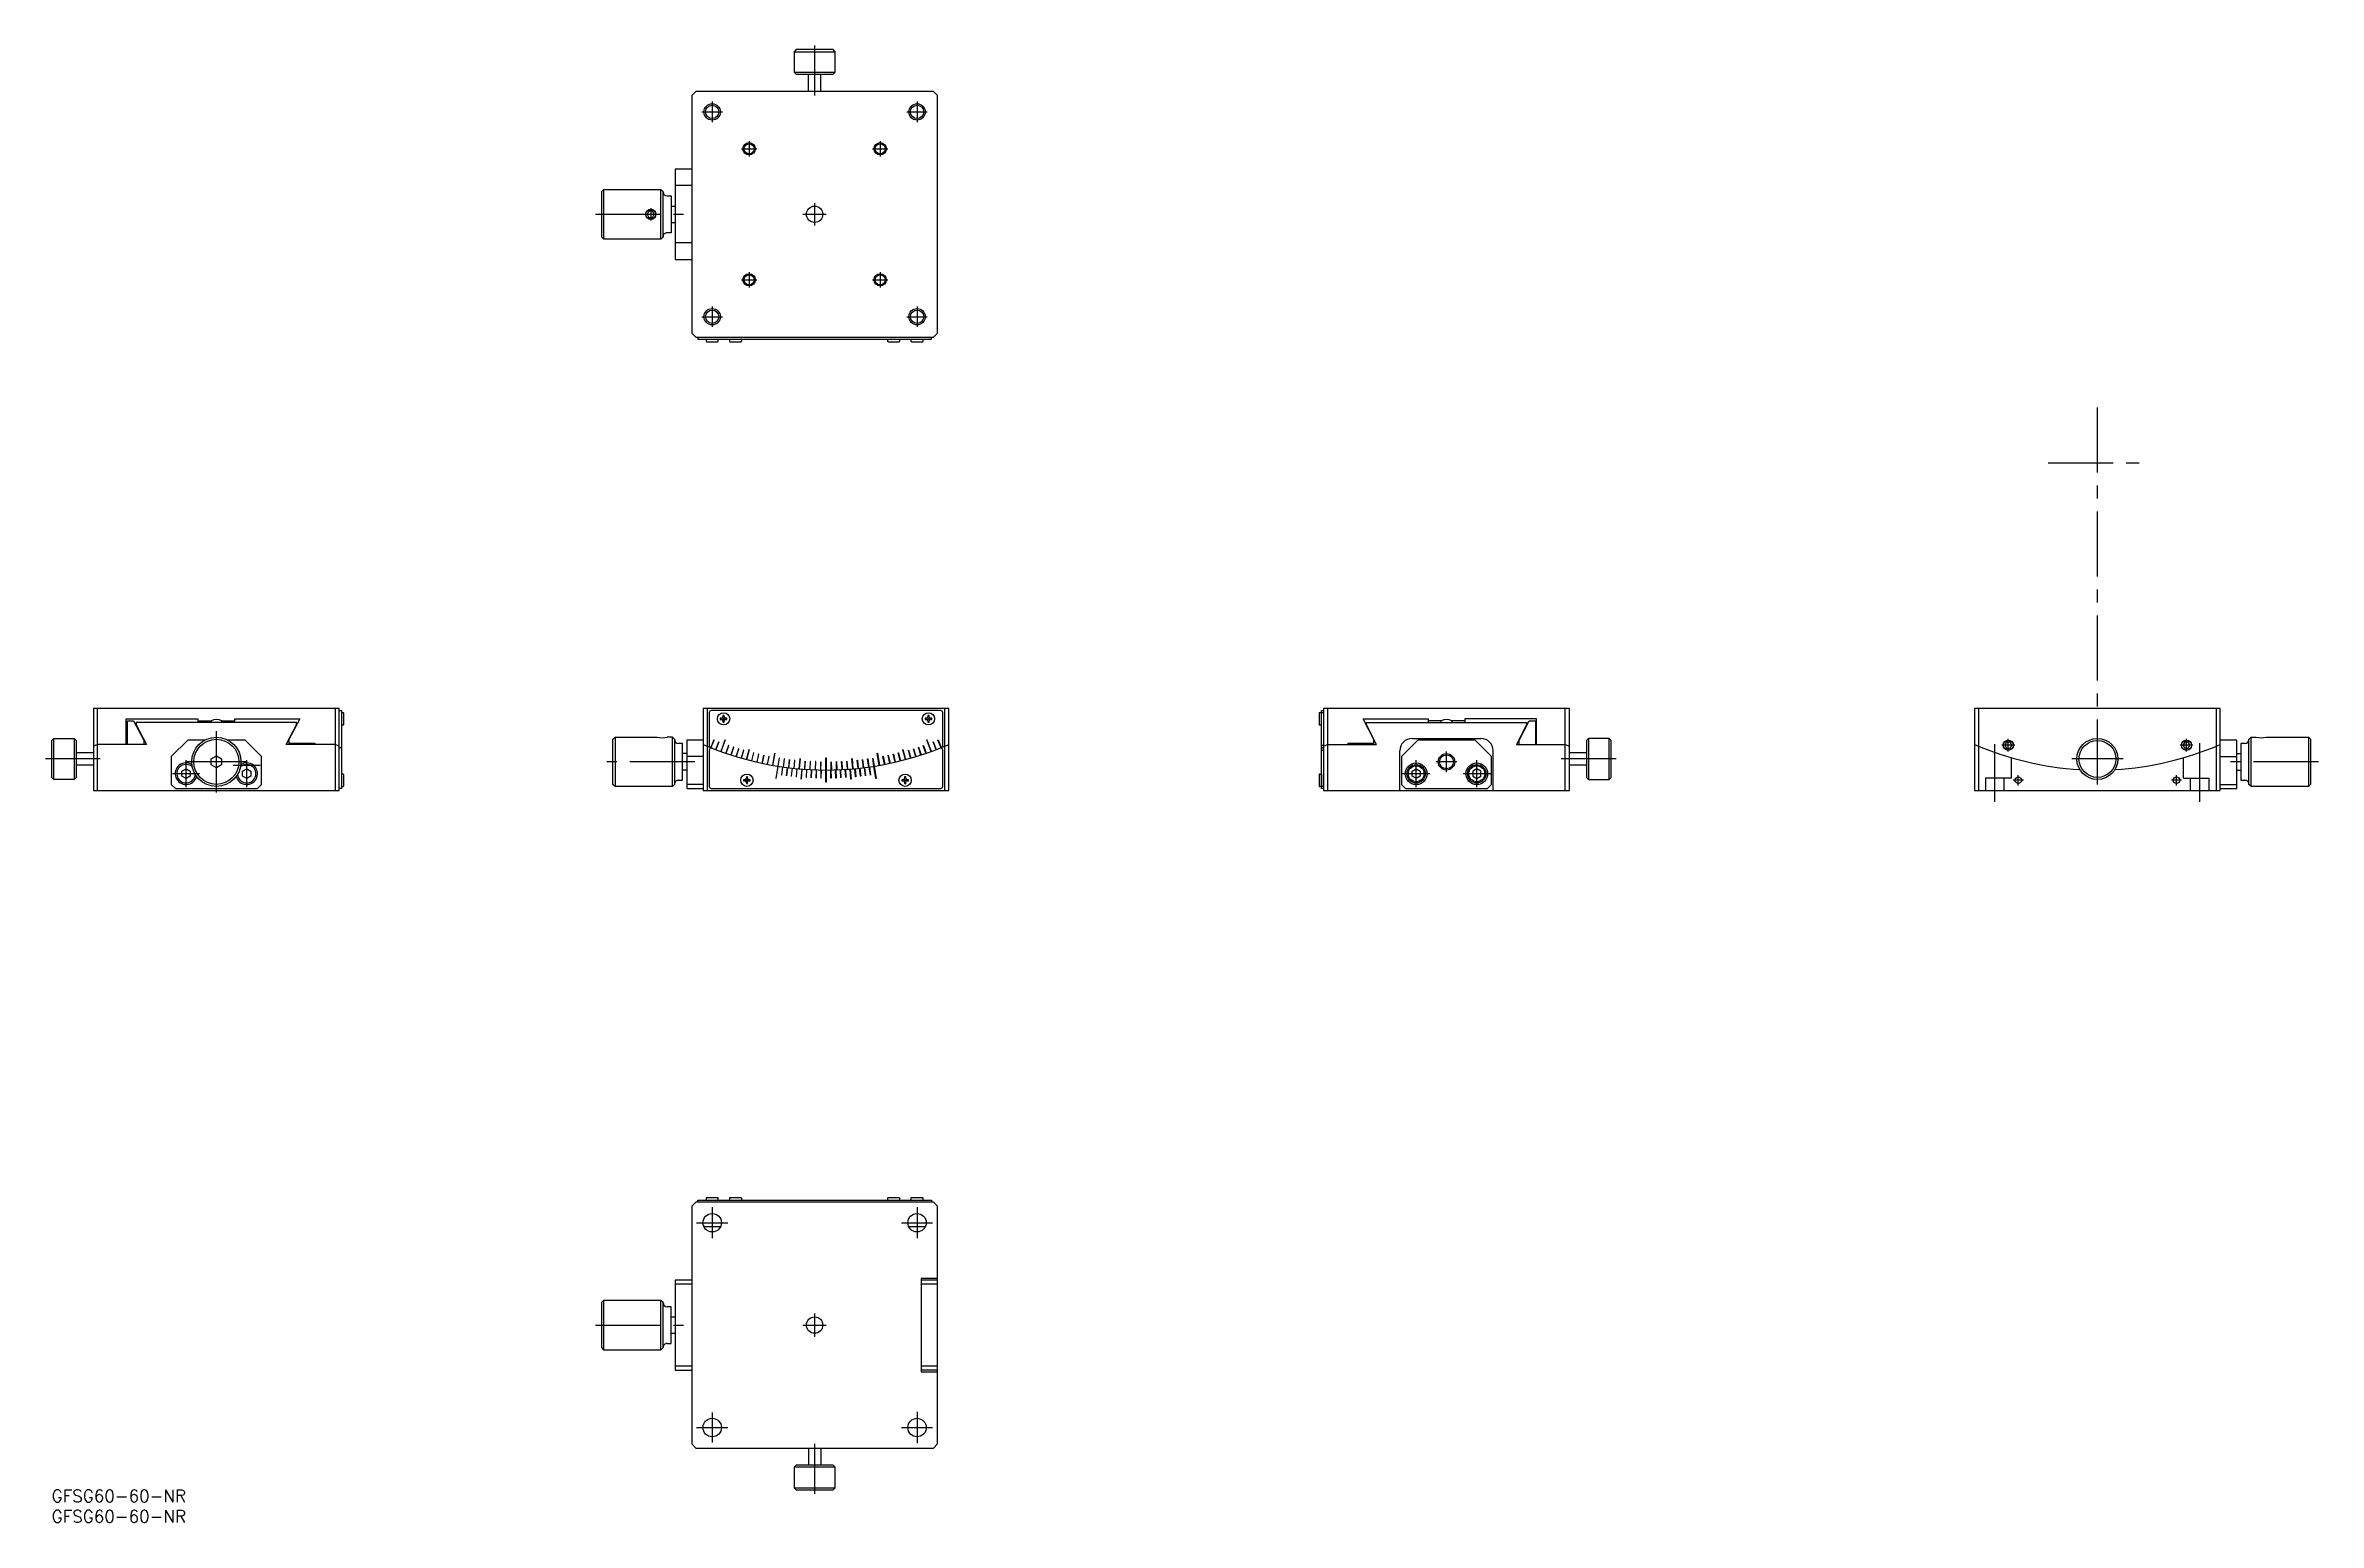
# Model space of a CAD drawing. Extents: x -2 to 553, y -8 to 353.
import ezdxf

# ---------------------------------------------------------------- set-up
doc = ezdxf.new("R2010")
doc.units = 0
doc.header["$LTSCALE"] = 0.5
doc.linetypes.add('CENTER', pattern=[50.8, 31.75, -6.35, 6.35, -6.35])
doc.linetypes.add('DASHED', pattern=[19.05, 12.7, -6.35])
for name, color, linetype in [('MSM_CENTER', 1, 'CENTER'), ('MSM_CONTINUOUS', 7, 'CONTINUOUS'), ('MSM_DASHED', 4, 'DASHED'), ('MSM_NARROW', 5, 'CONTINUOUS'), ('MSM_PART_NUMBER', 7, 'CONTINUOUS')]:
    doc.layers.add(name, color=color, linetype=linetype)
doc.styles.get("Standard").update_dxf_attribs({"font": 'txt.shx', "height": 3, "bigfont": 'bigfont.shx'})

# ---------------------------------------------------------------- blocks, each defined once
blk = doc.blocks.new('*U51')
at = {"layer": 'MSM_PART_NUMBER'}
blk.add_text('GFSG60-60-NR', height=3, dxfattribs=at).set_placement((0, -3))
blk = doc.blocks.new('*U52')
at = {"layer": 'MSM_PART_NUMBER'}
blk.add_text('GFSG60-60-NR', height=3, dxfattribs=at).set_placement((0, -8))

msp = doc.modelspace()

# ---------------------------------------------------------------- linework, layer by layer
at = {"layer": 'MSM_CENTER'}
for p, q in [((186.21, 352.61), (186.21, 340.37)), ((161.21, 338.89), (161.21, 333.89)), ((211.21, 338.89), (211.21, 333.89)), ((158.71, 336.39), (163.71, 336.39)), ((208.71, 336.39), (213.71, 336.39)), ((168.34, 327.39), (172.09, 327.39)), ((170.21, 329.27), (170.21, 325.52)), ((200.34, 327.39), (204.09, 327.39)), ((202.21, 329.27), (202.21, 325.52)), ((132.74, 311.39), (154.19, 311.39)), ((146.21, 312.89), (146.21, 309.89)), ((183.35, 311.39), (189.07, 311.39)), ((186.21, 314.12), (186.21, 308.67)), ((168.34, 295.39), (172.09, 295.39)), ((170.21, 297.27), (170.21, 293.52)), ((200.34, 295.39), (204.09, 295.39)), ((202.21, 297.27), (202.21, 293.52)), ((161.21, 288.89), (161.21, 283.89)), ((211.21, 288.89), (211.21, 283.89)), ((158.71, 286.39), (163.71, 286.39)), ((208.71, 286.39), (213.71, 286.39)), ((499.3, 172.17), (499.3, 265.79)), ((487.3, 250.72), (511.3, 250.72)), ((40.2, 170.22), (40.2, 185.22)), ((477.56, 180.2), (477.56, 183.33)), ((521.04, 180.2), (521.04, 183.33)), ((11.86, 178.42), (-1.52, 178.42)), ((47.7, 177.72), (32.7, 177.72)), ((32.8, 171.51), (32.8, 178.13)), ((47.6, 171.51), (47.6, 178.13)), ((156.97, 177.72), (135.52, 177.72)), ((333.03, 171.51), (333.03, 178.13)), ((342.93, 177.72), (337.93, 177.72)), ((340.43, 175.22), (340.43, 180.22)), ((347.83, 171.51), (347.83, 178.13)), ((381.82, 178.42), (368.44, 178.42)), ((474.3, 167.93), (474.3, 182.06)), ((479.12, 181.77), (475.99, 181.77)), ((505.55, 178.42), (493.05, 178.42)), ((522.6, 181.77), (519.48, 181.77)), ((524.3, 167.93), (524.3, 182.25)), ((553.27, 177.72), (531.82, 177.72)), ((36.11, 174.82), (29.49, 174.82)), ((50.91, 176.82), (44.29, 176.82)), ((336.34, 174.82), (329.72, 174.82)), ((351.14, 174.82), (344.52, 174.82)), ((481.25, 173.22), (478.75, 173.22)), ((480, 171.97), (480, 174.47)), ((519.85, 173.22), (517.35, 173.22)), ((518.6, 171.97), (518.6, 174.47)), ((161.21, 68.99), (161.21, 61.41)), ((211.21, 68.99), (211.21, 61.41)), ((157.42, 65.2), (165, 65.2)), ((207.42, 65.2), (215, 65.2)), ((132.74, 40.2), (154.19, 40.2)), ((183.35, 40.2), (189.07, 40.2)), ((186.21, 43.06), (186.21, 37.34)), ((161.21, 18.85), (161.21, 11.55)), ((211.21, 18.99), (211.21, 11.41)), ((157.42, 15.2), (165, 15.2)), ((186.21, 11.22), (186.21, -1.02)), ((207.42, 15.2), (215, 15.2))]:
    msp.add_line(p, q, dxfattribs=at)
at = {"layer": 'MSM_CONTINUOUS'}
for p, q in [((181.71, 351.59), (181.21, 351.09)), ((181.21, 351.09), (181.21, 346.09)), ((181.21, 351.09), (191.21, 351.09)), ((190.71, 351.59), (181.71, 351.59)), ((191.21, 351.09), (190.71, 351.59)), ((191.21, 346.09), (191.21, 351.09)), ((181.21, 346.09), (181.71, 345.59)), ((181.21, 346.09), (191.21, 346.09)), ((181.71, 345.59), (190.71, 345.59)), ((184.71, 341.39), (184.71, 345.59)), ((187.71, 341.39), (187.71, 345.59)), ((190.71, 345.59), (191.21, 346.09)), ((157.21, 341.39), (156.21, 340.39)), ((156.21, 340.39), (156.21, 282.39)), ((215.21, 341.39), (157.21, 341.39)), ((216.21, 340.39), (215.21, 341.39)), ((216.21, 282.39), (216.21, 340.39)), ((156.21, 322.39), (152.21, 322.39)), ((152.21, 322.39), (152.21, 300.39)), ((134.71, 317.39), (134.21, 316.89)), ((134.21, 316.89), (134.21, 305.89)), ((148.71, 317.39), (134.71, 317.39)), ((134.71, 317.39), (134.71, 305.39)), ((149.21, 316.89), (148.71, 317.39)), ((148.71, 305.39), (148.71, 317.39)), ((149.21, 305.89), (149.21, 316.89)), ((156.21, 318.39), (152.21, 318.39)), ((145.78, 312.14), (145.35, 311.39)), ((145.35, 311.39), (145.78, 310.64)), ((146.64, 312.14), (145.78, 312.14)), ((147.08, 311.39), (146.64, 312.14)), ((146.64, 310.64), (147.08, 311.39)), ((150.21, 315.89), (151.21, 315.89)), ((151.21, 315.89), (151.21, 306.89)), ((151.21, 313.39), (152.21, 313.39)), ((134.21, 305.89), (134.71, 305.39)), ((134.71, 305.39), (148.71, 305.39)), ((145.78, 310.64), (146.64, 310.64)), ((148.71, 305.39), (149.21, 305.89)), ((151.21, 306.89), (150.21, 306.89)), ((151.21, 309.39), (152.21, 309.39)), ((156.21, 304.39), (152.21, 304.39)), ((152.21, 300.39), (156.21, 300.39)), ((156.21, 282.39), (157.21, 281.39)), ((157.21, 281.39), (215.21, 281.39)), ((157.71, 281.39), (157.71, 280.89)), ((157.71, 280.89), (214.71, 280.89)), ((159.71, 280.88), (159.71, 280.49)), ((159.91, 280.29), (162.51, 280.29)), ((162.71, 280.49), (162.71, 280.88)), ((165.41, 280.88), (165.41, 280.49)), ((165.61, 280.29), (168.21, 280.29)), ((168.41, 280.49), (168.41, 280.88)), ((204.01, 280.88), (204.01, 280.49)), ((204.21, 280.29), (206.81, 280.29)), ((207.01, 280.49), (207.01, 280.88)), ((209.71, 280.88), (209.71, 280.49)), ((209.91, 280.29), (212.51, 280.29)), ((212.71, 280.49), (212.71, 280.88)), ((214.71, 280.89), (214.71, 281.39)), ((215.21, 281.39), (216.21, 282.39)), ((70.2, 190.72), (10.2, 190.72)), ((10.2, 190.72), (10.2, 170.72)), ((11.2, 170.72), (11.2, 190.72)), ((69.2, 190.72), (69.2, 170.72)), ((70.2, 170.72), (70.2, 190.72)), ((70.2, 190.22), (70.7, 190.22)), ((70.7, 190.22), (70.7, 171.22)), ((71.1, 189.72), (70.71, 189.72)), ((71.3, 186.92), (71.3, 189.52)), ((219, 190.72), (159, 190.72)), ((159, 190.72), (159, 170.72)), ((160, 190.72), (160, 170.72)), ((160.5, 189.72), (160.5, 181.68)), ((217, 190.22), (161, 190.22)), ((164.14, 189.02), (163.85, 189.02)), ((163.85, 189.02), (163.85, 188.7)), ((164.14, 188.7), (164.14, 189.02)), ((214.14, 189.02), (213.85, 189.02)), ((213.85, 189.02), (213.85, 188.7)), ((214.14, 188.7), (214.14, 189.02)), ((217.5, 181.68), (217.5, 189.72)), ((218, 170.72), (218, 190.72)), ((219, 170.72), (219, 190.72)), ((309.33, 189.52), (309.33, 186.92)), ((309.92, 189.72), (309.53, 189.72)), ((309.92, 186.72), (309.92, 189.72)), ((309.93, 171.22), (309.93, 190.22)), ((309.93, 190.22), (310.43, 190.22)), ((310.43, 189.72), (309.93, 189.72)), ((370.43, 190.72), (310.43, 190.72)), ((310.43, 190.72), (310.43, 170.72)), ((311.43, 190.72), (311.43, 170.72)), ((369.43, 170.72), (369.43, 190.72)), ((370.43, 170.72), (370.43, 190.72)), ((529.3, 190.72), (469.3, 190.72)), ((469.3, 190.72), (469.3, 170.72)), ((470.3, 190.72), (470.3, 170.72)), ((528.3, 190.72), (528.3, 170.72)), ((529.3, 170.72), (529.3, 190.72)), ((0, 182.92), (0.5, 183.42)), ((0.5, 183.42), (5.5, 183.42)), ((0.5, 173.42), (0.5, 183.42)), ((5.5, 183.42), (6, 182.92)), ((5.5, 183.42), (5.5, 173.42)), ((18.2, 181.98), (18.2, 188.19)), ((18.2, 188.19), (35.7, 188.19)), ((18.5, 181.98), (18.5, 187.74)), ((18.5, 187.74), (20, 187.74)), ((20, 187.74), (22.5, 182.99)), ((59.75, 187.31), (20.65, 187.31)), ((20.65, 187.31), (20.65, 186.5)), ((20.65, 186.73), (23.15, 181.98)), ((35.7, 188.19), (35.7, 187.31)), ((35.7, 187.75), (38.9, 187.75)), ((38.9, 187.75), (38.9, 187.31)), ((41.5, 187.31), (41.5, 187.75)), ((41.5, 187.75), (44.7, 187.75)), ((44.7, 187.31), (44.7, 188.19)), ((44.7, 188.19), (60.55, 188.19)), ((57.25, 181.98), (59.75, 186.73)), ((60.55, 188.19), (57.9, 183.14)), ((57.9, 183.14), (57.9, 181.98)), ((59.75, 186.73), (59.75, 187.31)), ((70.71, 186.72), (71.1, 186.72)), ((137, 183.22), (137.5, 183.72)), ((137, 172.22), (137, 183.22)), ((137.5, 183.72), (147.76, 183.72)), ((137.5, 183.72), (137.5, 171.72)), ((151.5, 183.72), (150.25, 183.72)), ((151.5, 171.72), (151.5, 183.72)), ((151.5, 183.72), (152, 183.22)), ((152, 183.22), (152, 172.22)), ((163.52, 188.36), (163.19, 188.36)), ((163.19, 188.36), (163.19, 188.08)), ((163.19, 188.08), (163.52, 188.08)), ((163.85, 187.74), (163.85, 187.42)), ((163.85, 187.42), (164.14, 187.42)), ((164.14, 187.42), (164.14, 187.74)), ((164.8, 188.36), (164.47, 188.36)), ((164.47, 188.08), (164.8, 188.08)), ((164.8, 188.08), (164.8, 188.36)), ((213.52, 188.36), (213.19, 188.36)), ((213.19, 188.36), (213.19, 188.08)), ((213.19, 188.08), (213.52, 188.08)), ((213.85, 187.74), (213.85, 187.42)), ((213.85, 187.42), (214.14, 187.42)), ((214.14, 187.42), (214.14, 187.74)), ((214.8, 188.36), (214.47, 188.36)), ((214.47, 188.08), (214.8, 188.08)), ((214.8, 188.08), (214.8, 188.36)), ((309.53, 186.72), (309.92, 186.72)), ((322.73, 183.14), (320.08, 188.19)), ((320.08, 188.19), (335.93, 188.19)), ((320.88, 186.73), (320.88, 187.31)), ((320.88, 187.31), (359.98, 187.31)), ((323.38, 181.98), (320.88, 186.73)), ((322.73, 181.98), (322.73, 183.14)), ((332.03, 183.42), (348.83, 183.42)), ((335.93, 188.19), (335.93, 187.31)), ((339.13, 187.75), (335.93, 187.75)), ((339.13, 187.31), (339.13, 187.75)), ((344.93, 187.75), (341.73, 187.75)), ((341.73, 187.75), (341.73, 187.31)), ((362.43, 188.19), (344.93, 188.19)), ((344.93, 188.19), (344.93, 187.31)), ((359.98, 186.73), (357.48, 181.98)), ((358.13, 182.99), (360.63, 187.74)), ((359.98, 187.31), (359.98, 186.5)), ((360.63, 187.74), (362.13, 187.74)), ((362.13, 187.74), (362.13, 181.98)), ((362.43, 181.98), (362.43, 188.19)), ((375.13, 183.42), (374.63, 182.92)), ((380.13, 183.42), (375.13, 183.42)), ((375.13, 183.42), (375.13, 173.42)), ((380.63, 182.92), (380.13, 183.42)), ((380.13, 173.42), (380.13, 183.42)), ((536.3, 183.22), (536.8, 183.72)), ((536.3, 172.22), (536.3, 183.22)), ((536.8, 183.72), (538.05, 183.72)), ((536.8, 171.72), (536.8, 183.72)), ((540.53, 183.72), (550.8, 183.72)), ((550.8, 183.72), (551.3, 183.22)), ((550.8, 183.72), (550.8, 171.72)), ((551.3, 183.22), (551.3, 172.22)), ((0, 173.92), (0, 182.92)), ((6, 182.92), (6, 173.92)), ((10.2, 179.92), (6, 179.92)), ((11.2, 181.98), (10.2, 181.55)), ((23.15, 181.98), (11.2, 181.98)), ((22.5, 182.99), (22.5, 181.98)), ((33.2, 183.02), (29.2, 179.02)), ((29.2, 179.02), (29.2, 172.22)), ((37.39, 183.02), (33.2, 183.02)), ((38.95, 178.44), (40.2, 179.16)), ((38.95, 177), (38.95, 178.44)), ((40.2, 179.16), (41.45, 178.44)), ((41.45, 178.44), (41.45, 177)), ((47.2, 183.02), (43.01, 183.02)), ((51.2, 179.02), (47.2, 183.02)), ((51.2, 172.22), (51.2, 179.02)), ((69.2, 181.98), (57.25, 181.98)), ((57.9, 182.31), (64.2, 182.31)), ((64.2, 182.31), (64.2, 181.98)), ((70.2, 181.55), (69.2, 181.98)), ((70.7, 181.1), (70.2, 181.1)), ((70.6, 181.17), (70.6, 181.19)), ((70.6, 181.19), (70.7, 181.19)), ((70.7, 181.17), (70.6, 181.17)), ((154, 182.22), (153, 182.22)), ((154, 173.22), (154, 182.22)), ((155, 179.72), (154, 179.72)), ((159, 183.02), (155, 183.02)), ((155, 183.02), (155, 171.22)), ((159, 179.02), (155, 179.02)), ((160.5, 180.6), (160.5, 171.72)), ((217.5, 171.72), (217.5, 180.6)), ((310.43, 181.68), (309.93, 181.68)), ((309.93, 181.22), (310.43, 181.22)), ((310.03, 181.19), (309.93, 181.19)), ((309.93, 181.17), (310.03, 181.17)), ((309.93, 181.1), (310.43, 181.1)), ((309.93, 180.6), (310.43, 180.6)), ((310.03, 181.19), (310.03, 181.17)), ((310.43, 181.55), (311.43, 181.98)), ((311.43, 181.98), (323.38, 181.98)), ((316.43, 181.98), (316.43, 182.31)), ((316.43, 182.31), (322.73, 182.31)), ((329.03, 170.72), (329.03, 180.42)), ((333.43, 183.02), (329.43, 179.02)), ((329.43, 179.02), (329.43, 172.22)), ((347.43, 183.02), (333.43, 183.02)), ((351.43, 179.02), (347.43, 183.02)), ((351.43, 172.22), (351.43, 179.02)), ((351.83, 170.72), (351.83, 180.42)), ((357.48, 181.98), (369.43, 181.98)), ((358.13, 181.98), (358.13, 182.99)), ((362.13, 182.47), (362.43, 182.99)), ((369.43, 181.98), (370.43, 181.55)), ((374.63, 179.92), (370.43, 179.92)), ((374.63, 182.92), (374.63, 173.92)), ((380.63, 173.92), (380.63, 182.92)), ((477.12, 182.52), (476.69, 181.77)), ((476.69, 181.77), (477.12, 181.02)), ((477.99, 182.52), (477.12, 182.52)), ((477.12, 181.02), (477.99, 181.02)), ((478.42, 181.77), (477.99, 182.52)), ((477.99, 181.02), (478.42, 181.77)), ((520.61, 182.52), (520.17, 181.77)), ((520.17, 181.77), (520.61, 181.02)), ((521.47, 182.52), (520.61, 182.52)), ((520.61, 181.02), (521.47, 181.02)), ((521.9, 181.77), (521.47, 182.52)), ((521.47, 181.02), (521.9, 181.77)), ((533.3, 183.02), (529.3, 183.02)), ((529.3, 179.02), (533.3, 179.02)), ((533.3, 171.22), (533.3, 183.02)), ((533.3, 179.72), (534.3, 179.72)), ((535.3, 182.22), (534.3, 182.22)), ((534.3, 182.22), (534.3, 173.22)), ((0.5, 173.42), (0, 173.92)), ((5.5, 173.42), (0.5, 173.42)), ((6, 173.92), (5.5, 173.42)), ((10.2, 176.92), (6, 176.92)), ((29.2, 172.22), (30.2, 171.22)), ((31.8, 175.4), (32.8, 175.97)), ((31.8, 174.24), (31.8, 175.4)), ((32.8, 173.67), (31.8, 174.24)), ((32.8, 175.97), (33.8, 175.4)), ((33.8, 174.24), (32.8, 173.67)), ((33.8, 175.4), (33.8, 174.24)), ((40.2, 176.28), (38.95, 177)), ((41.45, 177), (40.2, 176.28)), ((46.6, 175.4), (47.6, 175.97)), ((46.6, 174.24), (46.6, 175.4)), ((47.6, 173.67), (46.6, 174.24)), ((47.6, 175.97), (48.6, 175.4)), ((48.6, 174.24), (47.6, 173.67)), ((48.6, 175.4), (48.6, 174.24)), ((50.2, 171.22), (51.2, 172.22)), ((71.1, 174.72), (70.71, 174.72)), ((71.3, 171.92), (71.3, 174.52)), ((137.5, 171.72), (137, 172.22)), ((152, 172.22), (151.5, 171.72)), ((153, 173.22), (154, 173.22)), ((155, 175.72), (154, 175.72)), ((159, 172.22), (155, 172.22)), ((169.22, 173.36), (168.89, 173.36)), ((168.89, 173.36), (168.89, 173.08)), ((168.89, 173.08), (169.22, 173.08)), ((169.84, 174.02), (169.55, 174.02)), ((169.55, 174.02), (169.55, 173.7)), ((169.55, 172.74), (169.55, 172.42)), ((169.55, 172.42), (169.84, 172.42)), ((169.84, 173.7), (169.84, 174.02)), ((169.84, 172.42), (169.84, 172.74)), ((170.5, 173.36), (170.17, 173.36)), ((170.17, 173.08), (170.5, 173.08)), ((170.5, 173.08), (170.5, 173.36)), ((207.82, 173.36), (207.49, 173.36)), ((207.49, 173.36), (207.49, 173.08)), ((207.49, 173.08), (207.82, 173.08)), ((208.44, 174.02), (208.15, 174.02)), ((208.15, 174.02), (208.15, 173.7)), ((208.15, 172.74), (208.15, 172.42)), ((208.15, 172.42), (208.44, 172.42)), ((208.44, 173.7), (208.44, 174.02)), ((208.44, 172.42), (208.44, 172.74)), ((209.1, 173.36), (208.77, 173.36)), ((208.77, 173.08), (209.1, 173.08)), ((209.1, 173.08), (209.1, 173.36)), ((309.33, 174.52), (309.33, 171.92)), ((309.53, 174.72), (309.92, 174.72)), ((309.92, 174.72), (309.92, 171.72)), ((329.43, 172.22), (330.43, 171.22)), ((332.03, 175.4), (333.03, 175.97)), ((332.03, 174.24), (332.03, 175.4)), ((333.03, 173.67), (332.03, 174.24)), ((333.03, 175.97), (334.03, 175.4)), ((334.03, 174.24), (333.03, 173.67)), ((334.03, 175.4), (334.03, 174.24)), ((347.83, 175.97), (346.83, 175.4)), ((346.83, 175.4), (346.83, 174.24)), ((346.83, 174.24), (347.83, 173.67)), ((348.83, 175.4), (347.83, 175.97)), ((347.83, 173.67), (348.83, 174.24)), ((348.83, 174.24), (348.83, 175.4)), ((350.43, 171.22), (351.43, 172.22)), ((374.63, 176.92), (370.43, 176.92)), ((374.63, 173.92), (375.13, 173.42)), ((375.13, 173.42), (380.13, 173.42)), ((380.13, 173.42), (380.63, 173.92)), ((529.3, 172.22), (533.3, 172.22)), ((533.3, 175.72), (534.3, 175.72)), ((534.3, 173.22), (535.3, 173.22)), ((536.8, 171.72), (536.3, 172.22)), ((551.3, 172.22), (550.8, 171.72)), ((10.2, 170.72), (70.2, 170.72)), ((30.2, 171.22), (50.2, 171.22)), ((70.7, 171.22), (70.2, 171.22)), ((70.71, 171.72), (71.1, 171.72)), ((151.5, 171.72), (137.5, 171.72)), ((155, 171.22), (159, 171.22)), ((159, 170.72), (219, 170.72)), ((161, 171.22), (217, 171.22)), ((309.92, 171.72), (309.53, 171.72)), ((310.43, 171.72), (309.93, 171.72)), ((310.43, 171.22), (309.93, 171.22)), ((310.43, 170.72), (370.43, 170.72)), ((330.43, 171.22), (350.43, 171.22)), ((469.3, 170.72), (529.3, 170.72)), ((529.3, 171.22), (533.3, 171.22)), ((550.8, 171.72), (536.8, 171.72)), ((157.21, 70.2), (156.21, 69.2)), ((156.21, 69.2), (156.21, 11.2)), ((215.21, 70.2), (157.21, 70.2)), ((157.71, 70.2), (157.71, 70.7)), ((157.71, 70.7), (214.71, 70.7)), ((159.71, 71.1), (159.71, 70.71)), ((162.51, 71.3), (159.91, 71.3)), ((162.71, 70.71), (162.71, 71.1)), ((165.41, 71.1), (165.41, 70.71)), ((168.21, 71.3), (165.61, 71.3)), ((168.41, 70.71), (168.41, 71.1)), ((204.01, 71.1), (204.01, 70.71)), ((206.81, 71.3), (204.21, 71.3)), ((207.01, 70.71), (207.01, 71.1)), ((209.71, 71.1), (209.71, 70.71)), ((212.51, 71.3), (209.91, 71.3)), ((212.71, 70.71), (212.71, 71.1)), ((214.71, 70.7), (214.71, 70.2)), ((216.21, 69.2), (215.21, 70.2)), ((216.21, 11.2), (216.21, 69.2)), ((163.23, 64.2), (159.2, 64.2)), ((213.23, 64.2), (209.2, 64.2)), ((156.21, 51.2), (152.21, 51.2)), ((152.21, 51.2), (152.21, 29.2)), ((156.21, 50.2), (152.21, 50.2)), ((216.21, 51.6), (212.21, 51.6)), ((212.21, 51.6), (212.21, 28.8)), ((216.21, 51.2), (212.21, 51.2)), ((216.21, 50.2), (212.21, 50.2)), ((134.71, 46.2), (134.21, 45.7)), ((134.21, 45.7), (134.21, 34.7)), ((148.71, 46.2), (134.71, 46.2)), ((134.71, 46.2), (134.71, 34.2)), ((149.21, 45.7), (148.71, 46.2)), ((148.71, 34.2), (148.71, 46.2)), ((149.21, 34.7), (149.21, 45.7)), ((151.21, 44.7), (150.21, 44.7)), ((151.21, 35.7), (151.21, 44.7)), ((151.21, 42.2), (152.21, 42.2)), ((134.21, 34.7), (134.71, 34.2)), ((134.71, 34.2), (148.71, 34.2)), ((148.71, 34.2), (149.21, 34.7)), ((150.21, 35.7), (151.21, 35.7)), ((151.21, 38.2), (152.21, 38.2)), ((156.21, 30.2), (152.21, 30.2)), ((152.21, 29.2), (156.21, 29.2)), ((216.21, 30.2), (212.21, 30.2)), ((216.21, 29.2), (212.21, 29.2)), ((212.21, 28.8), (216.21, 28.8)), ((156.21, 11.2), (157.21, 10.2)), ((215.21, 10.2), (216.21, 11.2)), ((157.21, 10.2), (215.21, 10.2)), ((181.71, 6), (181.21, 5.5)), ((190.71, 6), (181.71, 6)), ((184.71, 10.2), (184.71, 6)), ((187.71, 10.2), (187.71, 6)), ((191.21, 5.5), (190.71, 6)), ((181.21, 5.5), (181.21, 0.5)), ((191.21, 5.5), (181.21, 5.5)), ((181.21, 0.5), (181.71, 0)), ((181.21, 0.5), (191.21, 0.5)), ((181.71, 0), (190.71, 0)), ((190.71, 0), (191.21, 0.5)), ((191.21, 0.5), (191.21, 5.5))]:
    msp.add_line(p, q, dxfattribs=at)
for centre, radius in [((161.21, 336.39), 1.62), ((211.21, 336.39), 1.62), ((170.21, 327.39), 1.23), ((202.21, 327.39), 1.23), ((146.21, 311.39), 1.25), ((146.21, 311.39), 1.2), ((186.21, 311.39), 2), ((170.21, 295.39), 1.23), ((202.21, 295.39), 1.23), ((161.21, 286.39), 1.62), ((211.21, 286.39), 1.62), ((164, 188.22), 1.5), ((214, 188.22), 1.5), ((40.2, 177.72), 6), ((40.2, 177.72), 5.5), ((164, 188.22), 0.162), ((214, 188.22), 0.162), ((499.3, 178.42), 5), ((340.43, 177.72), 2), ((340.43, 177.72), 1.7), ((477.56, 181.77), 1.25), ((477.56, 181.77), 1.2), ((499.3, 178.42), 4.5), ((521.04, 181.77), 1.25), ((521.04, 181.77), 1.2), ((169.7, 173.22), 1.5), ((169.7, 173.22), 0.162), ((208.3, 173.22), 1.5), ((208.3, 173.22), 0.162), ((333.03, 174.82), 2.65), ((333.03, 174.82), 2.25), ((333.03, 174.82), 1.95), ((347.83, 174.82), 2.65), ((347.83, 174.82), 2.25), ((347.83, 174.82), 1.95), ((480, 173.22), 0.8), ((518.6, 173.22), 0.8), ((161.21, 65.2), 2.25), ((211.21, 65.2), 2.25), ((186.21, 40.2), 2), ((161.21, 15.2), 2.25), ((211.21, 15.2), 2.25)]:
    msp.add_circle(centre, radius, dxfattribs=at)
for centre, radius, start, end in [((150.21, 316.89), 1, 180.0001, 270.0001), ((150.21, 305.89), 1, 89.9999, 180), ((159.72, 280.88), 0.01, 90.4742, 180.0055), ((159.91, 280.49), 0.2, 179.9997, 270.0004), ((162.51, 280.49), 0.2, 269.9997, 0.0001), ((162.7, 280.88), 0.01, 359.9968, 89.5249), ((165.42, 280.88), 0.01, 90.4742, 180.0055), ((165.61, 280.49), 0.2, 179.9997, 270.0004), ((168.21, 280.49), 0.2, 269.9997, 0.0001), ((168.4, 280.88), 0.01, 359.9968, 89.5249), ((204.02, 280.88), 0.01, 90.4742, 180.0055), ((204.21, 280.49), 0.2, 179.9997, 270.0004), ((206.81, 280.49), 0.2, 269.9997, 0.0001), ((207, 280.88), 0.01, 359.9968, 89.5249), ((209.72, 280.88), 0.01, 90.4742, 180.0055), ((209.91, 280.49), 0.2, 179.9997, 270.0004), ((212.51, 280.49), 0.2, 269.9997, 0.0001), ((212.7, 280.88), 0.01, 359.9968, 89.5249), ((70.71, 189.71), 0.01, 89.9968, 179.5249), ((71.1, 189.52), 0.2, 359.9997, 90.0001), ((161, 189.72), 0.5, 90, 180), ((163.52, 188.7), 0.333, 270.0003, 359.9997), ((164.47, 188.7), 0.333, 180, 270), ((213.52, 188.7), 0.333, 270.0003, 359.9997), ((214.47, 188.7), 0.333, 180, 270), ((217, 189.72), 0.5, 360, 90), ((309.53, 189.52), 0.2, 90, 180), ((40.2, 184.85), 3.18, 65.8741, 114.1259), ((70.71, 186.73), 0.01, 180.4742, 270.0055), ((71.1, 186.92), 0.2, 269.9997, 0.0004), ((149, 189.57), 5.98, 258.0212, 281.9788), ((153, 183.22), 1, 180.0001, 270.0001), ((163.52, 187.74), 0.333, 0, 89.9998), ((164.47, 187.74), 0.333, 89.9999, 180.0001), ((213.52, 187.74), 0.333, 0, 89.9998), ((214.47, 187.74), 0.333, 89.9999, 180.0001), ((309.53, 186.92), 0.2, 180.0001, 270), ((332.03, 180.42), 3, 90, 180), ((340.43, 184.84), 3.18, 65.9226, 114.0774), ((348.83, 180.42), 3, 0, 90), ((535.3, 183.22), 1, 269.9999, 359.9999), ((539.29, 189.51), 5.92, 257.8995, 282.1005), ((189, 250.72), 75, 246.4218, 293.5782), ((161, 181.68), 0.5, 180.0001, 247.256), ((161, 180.6), 0.5, 68.4644, 180), ((217, 180.6), 0.5, 0, 111.5356), ((217, 181.68), 0.5, 292.744, 359.9999), ((499.3, 250.72), 75, 246.4218, 266.7252), ((499.3, 250.72), 75, 273.2748, 293.5782), ((32.8, 174.82), 2.65, 57.1367, 345.6629), ((32.8, 174.82), 2.25, 47.0822, 355.7174), ((47.6, 174.82), 2.65, 194.3371, 122.8633), ((47.6, 174.82), 2.25, 184.2826, 132.9178), ((70.71, 174.71), 0.01, 89.9968, 179.5249), ((71.1, 174.52), 0.2, 359.9997, 90.0001), ((153, 172.22), 1, 89.9999, 180), ((169.22, 173.7), 0.333, 270.0003, 359.9997), ((169.22, 172.74), 0.333, 0, 89.9998), ((170.17, 173.7), 0.333, 180, 270), ((170.17, 172.74), 0.333, 89.9999, 180.0001), ((207.82, 173.7), 0.333, 270.0003, 359.9997), ((207.82, 172.74), 0.333, 0, 89.9998), ((208.77, 173.7), 0.333, 180, 270), ((208.77, 172.74), 0.333, 89.9999, 180.0001), ((309.53, 174.52), 0.2, 89.9999, 180.0003), ((535.3, 172.22), 1, 0, 90.0001), ((70.71, 171.73), 0.01, 180.4742, 270.0055), ((71.1, 171.92), 0.2, 269.9997, 0.0004), ((161, 171.72), 0.5, 180, 270), ((217, 171.72), 0.5, 270.0001, 0), ((309.53, 171.92), 0.2, 179.9996, 270.0003), ((159.91, 71.1), 0.2, 89.9997, 180.0001), ((159.72, 70.71), 0.01, 179.9968, 269.5249), ((162.51, 71.1), 0.2, 359.9997, 90.0004), ((162.7, 70.71), 0.01, 270.4742, 0.0055), ((165.61, 71.1), 0.2, 89.9997, 180.0001), ((165.42, 70.71), 0.01, 179.9968, 269.5249), ((168.21, 71.1), 0.2, 359.9997, 90.0004), ((168.4, 70.71), 0.01, 270.4742, 0.0055), ((204.21, 71.1), 0.2, 89.9997, 180.0001), ((204.02, 70.71), 0.01, 179.9968, 269.5249), ((206.81, 71.1), 0.2, 359.9997, 90.0004), ((207, 70.71), 0.01, 270.4742, 0.0055), ((209.91, 71.1), 0.2, 89.9997, 180.0001), ((209.72, 70.71), 0.01, 179.9968, 269.5249), ((212.51, 71.1), 0.2, 359.9997, 90.0004), ((212.7, 70.71), 0.01, 270.4742, 0.0055), ((150.21, 45.7), 1, 180.0001, 270.0001), ((150.21, 34.7), 1, 89.9999, 180)]:
    msp.add_arc(centre, radius, start, end, dxfattribs=at)
at = {"layer": 'MSM_DASHED'}
for p, q in [((478.3, 173.72), (478.3, 178.72)), ((520.3, 173.72), (520.3, 178.72)), ((478.3, 173.72), (470.3, 173.72)), ((472.05, 170.72), (472.05, 173.72)), ((476.55, 170.72), (476.55, 173.72)), ((520.3, 173.72), (528.3, 173.72)), ((522.05, 170.72), (522.05, 173.72)), ((526.55, 170.72), (526.55, 173.72))]:
    msp.add_line(p, q, dxfattribs=at)
at = {"layer": 'MSM_NARROW'}
for centre, radius in [((161.21, 336.39), 2), ((211.21, 336.39), 2), ((170.21, 327.39), 1.5), ((202.21, 327.39), 1.5), ((170.21, 295.39), 1.5), ((202.21, 295.39), 1.5), ((161.21, 286.39), 2), ((211.21, 286.39), 2)]:
    msp.add_circle(centre, radius, dxfattribs=at)
at = {"layer": 'MSM_PART_NUMBER'}
for p, q in [((161.63, 183.05), (160.88, 181.19)), ((160.92, 181.17), (161.67, 183.03)), ((161.67, 183.03), (161.63, 183.05)), ((162.81, 182.58), (162.09, 180.71)), ((162.14, 180.69), (162.86, 182.56)), ((162.86, 182.56), (162.81, 182.58)), ((164.35, 183.07), (163.32, 180.25)), ((163.37, 180.23), (164.39, 183.05)), ((164.39, 183.05), (164.35, 183.07)), ((165.21, 181.71), (164.55, 179.81)), ((164.6, 179.8), (165.25, 181.69)), ((165.25, 181.69), (165.21, 181.71)), ((166.41, 181.3), (165.8, 179.4)), ((165.84, 179.38), (166.46, 181.29)), ((166.46, 181.29), (166.41, 181.3)), ((167.63, 180.92), (167.04, 179)), ((167.09, 178.99), (167.68, 180.9)), ((167.68, 180.9), (167.63, 180.92)), ((168.85, 180.55), (168.3, 178.63)), ((168.35, 178.62), (168.9, 180.54)), ((168.9, 180.54), (168.85, 180.55)), ((170.21, 180.7), (169.56, 178.28)), ((169.61, 178.27), (170.26, 180.68)), ((170.26, 180.68), (170.21, 180.7)), ((171.31, 179.89), (170.83, 177.95)), ((170.88, 177.94), (171.36, 179.88)), ((171.36, 179.88), (171.31, 179.89)), ((172.55, 179.6), (172.1, 177.65)), ((172.15, 177.64), (172.6, 179.59)), ((172.6, 179.59), (172.55, 179.6)), ((173.79, 179.32), (173.38, 177.36)), ((173.43, 177.35), (173.84, 179.31)), ((173.84, 179.31), (173.79, 179.32)), ((175.04, 179.07), (174.66, 177.1)), ((174.71, 177.09), (175.09, 179.06)), ((175.09, 179.06), (175.04, 179.07)), ((176.47, 179.82), (175.95, 176.86)), ((176, 176.86), (176.52, 179.81)), ((176.52, 179.81), (176.47, 179.82)), ((177.55, 178.62), (177.24, 176.65)), ((177.29, 176.64), (177.6, 178.62)), ((177.6, 178.62), (177.55, 178.62)), ((178.81, 178.43), (178.53, 176.45)), ((178.58, 176.45), (178.86, 178.43)), ((178.86, 178.43), (178.81, 178.43)), ((180.07, 178.27), (179.83, 176.28)), ((179.88, 176.28), (180.12, 178.26)), ((180.12, 178.26), (180.07, 178.27)), ((181.34, 178.12), (181.13, 176.13)), ((181.18, 176.13), (181.39, 178.12)), ((181.39, 178.12), (181.34, 178.12)), ((182.65, 178.5), (182.43, 176.01)), ((182.48, 176), (182.7, 178.49)), ((182.7, 178.49), (182.65, 178.5)), ((183.88, 177.9), (183.74, 175.9)), ((183.79, 175.9), (183.93, 177.9)), ((183.93, 177.9), (183.88, 177.9)), ((185.15, 177.82), (185.05, 175.82)), ((185.1, 175.82), (185.2, 177.82)), ((185.2, 177.82), (185.15, 177.82)), ((186.42, 177.77), (186.35, 175.77)), ((186.4, 175.76), (186.47, 177.76)), ((186.47, 177.76), (186.42, 177.77)), ((187.7, 177.73), (187.66, 175.73)), ((187.75, 177.73), (187.7, 177.73)), ((187.71, 175.73), (187.75, 177.73)), ((188.97, 175.72), (188.97, 178.72)), ((188.97, 178.72), (189.02, 178.72)), ((189.02, 178.72), (189.02, 175.72)), ((190.28, 175.73), (190.24, 177.73)), ((190.24, 177.73), (190.29, 177.73)), ((190.29, 177.73), (190.33, 175.73)), ((191.52, 177.76), (191.57, 177.77)), ((191.59, 175.76), (191.52, 177.76)), ((191.57, 177.77), (191.64, 175.77)), ((192.9, 175.82), (192.79, 177.82)), ((192.79, 177.82), (192.84, 177.82)), ((192.84, 177.82), (192.95, 175.82)), ((194.2, 175.9), (194.06, 177.9)), ((194.06, 177.9), (194.11, 177.9)), ((194.11, 177.9), (194.25, 175.9)), ((195.29, 178.49), (195.34, 178.5)), ((195.51, 176), (195.29, 178.49)), ((195.34, 178.5), (195.56, 176.01)), ((196.81, 176.13), (196.6, 178.12)), ((196.6, 178.12), (196.65, 178.12)), ((196.65, 178.12), (196.86, 176.13)), ((197.87, 178.26), (197.92, 178.27)), ((198.11, 176.28), (197.87, 178.26)), ((197.92, 178.27), (198.16, 176.28)), ((199.41, 176.45), (199.13, 178.43)), ((199.13, 178.43), (199.18, 178.43)), ((199.18, 178.43), (199.46, 176.45)), ((200.7, 176.64), (200.39, 178.62)), ((200.39, 178.62), (200.44, 178.62)), ((200.44, 178.62), (200.75, 176.65)), ((201.47, 179.81), (201.52, 179.82)), ((201.99, 176.86), (201.47, 179.81)), ((201.52, 179.82), (202.04, 176.86)), ((202.9, 179.06), (202.95, 179.07)), ((203.28, 177.09), (202.9, 179.06)), ((202.95, 179.07), (203.33, 177.1)), ((204.15, 179.31), (204.2, 179.32)), ((204.56, 177.35), (204.15, 179.31)), ((204.2, 179.32), (204.61, 177.36)), ((205.39, 179.59), (205.44, 179.6)), ((205.84, 177.64), (205.39, 179.59)), ((205.44, 179.6), (205.89, 177.65)), ((206.63, 179.88), (206.68, 179.89)), ((207.12, 177.94), (206.63, 179.88)), ((206.68, 179.89), (207.16, 177.95)), ((207.74, 180.68), (207.78, 180.7)), ((208.38, 178.27), (207.74, 180.68)), ((207.78, 180.7), (208.43, 178.28)), ((209.09, 180.54), (209.14, 180.55)), ((209.64, 178.62), (209.09, 180.54)), ((209.14, 180.55), (209.69, 178.63)), ((210.31, 180.9), (210.36, 180.92)), ((210.9, 178.99), (210.31, 180.9)), ((210.36, 180.92), (210.95, 179)), ((211.53, 181.29), (211.58, 181.3)), ((212.15, 179.38), (211.53, 181.29)), ((211.58, 181.3), (212.2, 179.4)), ((212.74, 181.69), (212.79, 181.71)), ((213.39, 179.8), (212.74, 181.69)), ((212.79, 181.71), (213.44, 179.81)), ((213.6, 183.05), (213.64, 183.07)), ((214.62, 180.23), (213.6, 183.05)), ((213.64, 183.07), (214.67, 180.25)), ((215.13, 182.56), (215.18, 182.58)), ((215.85, 180.69), (215.13, 182.56)), ((215.18, 182.58), (215.9, 180.71)), ((216.32, 183.03), (216.36, 183.05)), ((217.07, 181.17), (216.32, 183.03)), ((216.36, 183.05), (217.11, 181.19)), ((177.24, 176.65), (176.77, 173.68)), ((176.82, 173.68), (176.77, 173.68)), ((176.82, 173.68), (177.29, 176.64)), ((178.4, 176.47), (178.12, 174.49)), ((178.17, 174.48), (178.12, 174.49)), ((178.17, 174.48), (178.45, 176.46)), ((179.57, 176.31), (179.32, 174.33)), ((179.37, 174.32), (179.32, 174.33)), ((179.37, 174.32), (179.62, 176.31)), ((180.74, 176.18), (180.52, 174.19)), ((180.57, 174.18), (180.52, 174.19)), ((180.57, 174.18), (180.79, 176.17)), ((181.91, 176.06), (181.72, 174.06)), ((181.77, 174.06), (181.72, 174.06)), ((181.77, 174.06), (181.96, 176.05)), ((183.09, 175.95), (182.89, 173.46)), ((182.94, 173.46), (182.89, 173.46)), ((182.94, 173.46), (183.14, 175.95)), ((184.26, 175.87), (184.14, 173.87)), ((184.19, 173.87), (184.14, 173.87)), ((184.19, 173.87), (184.31, 175.87)), ((185.44, 175.8), (185.34, 173.81)), ((185.39, 173.8), (185.34, 173.81)), ((185.39, 173.8), (185.49, 175.8)), ((186.61, 175.76), (186.55, 173.76)), ((186.6, 173.76), (186.55, 173.76)), ((186.6, 173.76), (186.66, 175.76)), ((187.79, 175.73), (187.76, 173.73)), ((187.81, 173.73), (187.76, 173.73)), ((187.81, 173.73), (187.84, 175.73)), ((189.02, 175.72), (188.97, 175.72)), ((188.97, 172.72), (188.97, 175.72)), ((189.02, 175.72), (188.97, 175.72)), ((189.02, 172.72), (188.97, 172.72)), ((189.02, 175.72), (189.02, 172.72)), ((190.18, 173.73), (190.15, 175.73)), ((190.23, 173.73), (190.18, 173.73)), ((190.2, 175.73), (190.23, 173.73)), ((191.39, 173.76), (191.33, 175.76)), ((191.38, 175.76), (191.44, 173.76)), ((191.44, 173.76), (191.39, 173.76)), ((192.6, 173.8), (192.5, 175.8)), ((192.55, 175.8), (192.65, 173.81)), ((192.65, 173.81), (192.6, 173.8)), ((193.81, 173.87), (193.68, 175.87)), ((193.73, 175.87), (193.86, 173.87)), ((193.86, 173.87), (193.81, 173.87)), ((195.05, 173.46), (194.85, 175.95)), ((194.9, 175.95), (195.1, 173.46)), ((195.1, 173.46), (195.05, 173.46)), ((196.22, 174.06), (196.03, 176.05)), ((196.08, 176.06), (196.27, 174.06)), ((196.27, 174.06), (196.22, 174.06)), ((197.42, 174.18), (197.2, 176.17)), ((197.25, 176.18), (197.47, 174.19)), ((197.47, 174.19), (197.42, 174.18)), ((198.62, 174.32), (198.37, 176.31)), ((198.42, 176.31), (198.67, 174.33)), ((198.67, 174.33), (198.62, 174.32)), ((199.82, 174.48), (199.54, 176.46)), ((199.59, 176.47), (199.87, 174.49)), ((199.87, 174.49), (199.82, 174.48)), ((201.17, 173.68), (200.7, 176.64)), ((200.75, 176.65), (201.22, 173.68)), ((201.22, 173.68), (201.17, 173.68))]:
    msp.add_line(p, q, dxfattribs=at)

# ---------------------------------------------------------------- block references
at = {"layer": 'MSM_CONTINUOUS'}
for name in ['*U51', '*U52']:
    msp.add_blockref(name, (0, 0), dxfattribs=at)

doc.saveas('drawing.dxf')
